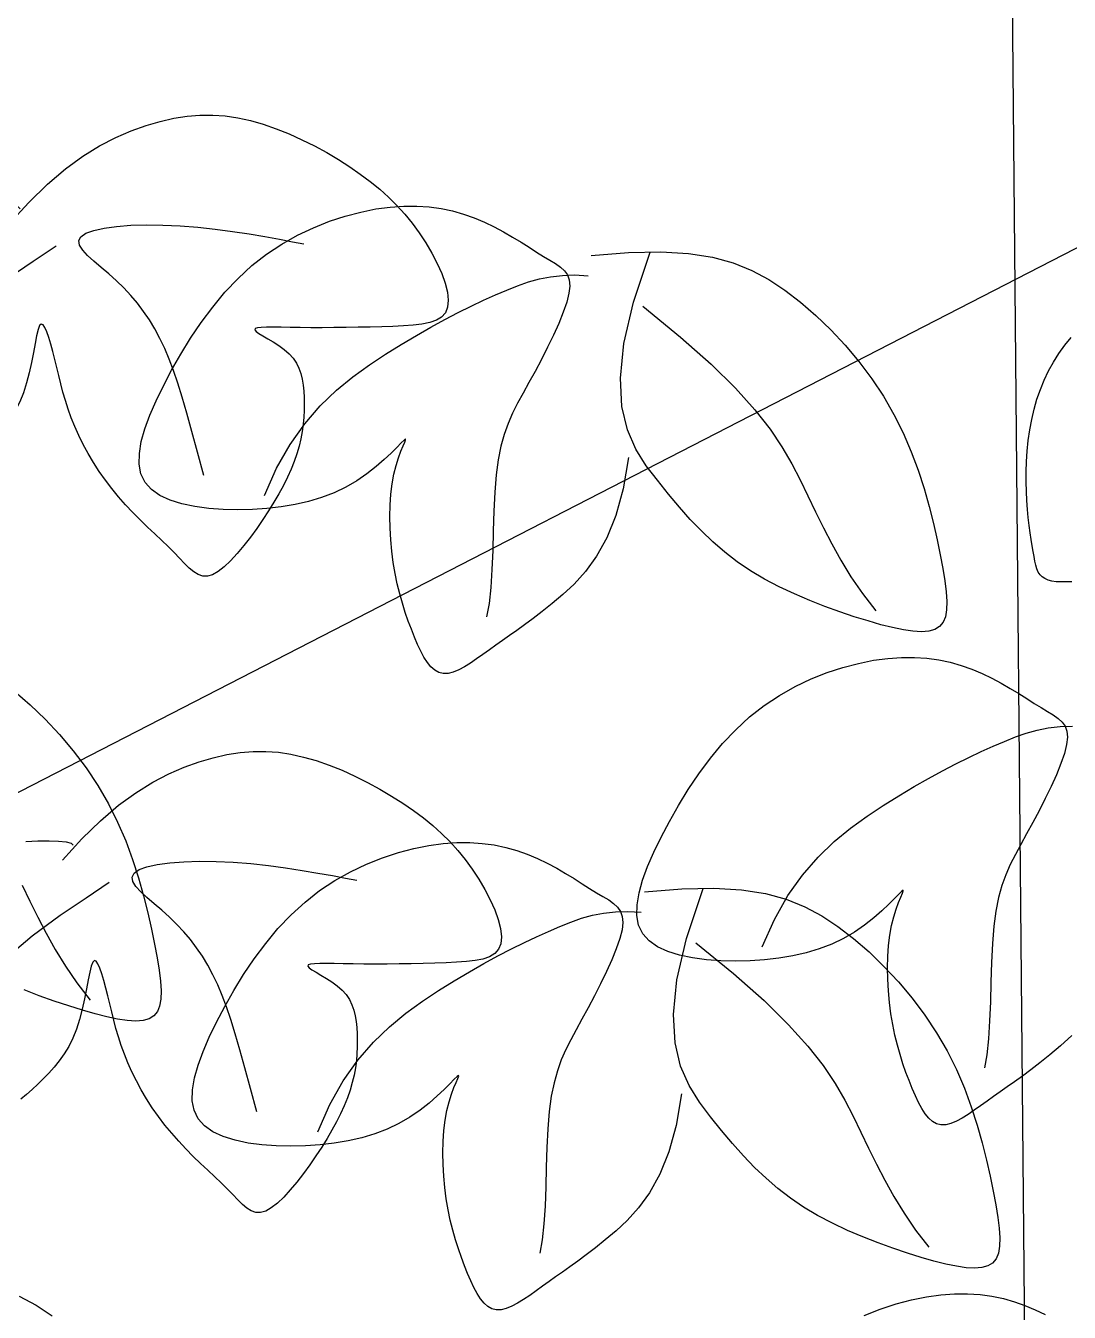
# Model space of a CAD drawing. Header units: millimetres. Extents: x 2 to 5882, y 1831 to 3462.
# Drawn here: x 1045.969 to 1047.625, y 2699.722 to 2701.763 of the extents above; entities that cross this region are included whole.
import ezdxf

# ---------------------------------------------------------------- set-up
doc = ezdxf.new("R2010")
doc.units = ezdxf.units.MM
for name, color, linetype in [('LH', 94, 'Continuous'), ('LV', 3, 'Continuous'), ('尺寸标注', 4, 'Continuous'), ('标注', 4, 'Continuous')]:
    doc.layers.add(name, color=color, linetype=linetype)

# ---------------------------------------------------------------- blocks, each defined once
blk = doc.blocks.new('茶')
at = {"layer": 'LH'}
for p, q in [((-0.5048, 0.4494), (-0.5178, 0.4463)), ((-0.4916, 0.4514), (-0.5048, 0.4494)), ((-0.4782, 0.4525), (-0.4916, 0.4514)), ((-0.4645, 0.4525), (-0.4782, 0.4525)), ((-0.4504, 0.4515), (-0.4645, 0.4525)), ((-0.4357, 0.4494), (-0.4504, 0.4515)), ((-0.4204, 0.4463), (-0.4357, 0.4494)), ((-0.5441, 0.4373), (-0.5574, 0.4314)), ((-0.5309, 0.4422), (-0.5441, 0.4373)), ((-0.5178, 0.4463), (-0.5309, 0.4422)), ((-0.4043, 0.442), (-0.4204, 0.4463)), ((-0.3874, 0.4363), (-0.4043, 0.442)), ((-0.3697, 0.4289), (-0.3874, 0.4363)), ((-0.5705, 0.4248), (-0.5835, 0.4176)), ((-0.5574, 0.4314), (-0.5705, 0.4248)), ((-0.3511, 0.4194), (-0.3697, 0.4289)), ((-0.5962, 0.4099), (-0.6085, 0.4018)), ((-0.5835, 0.4176), (-0.5962, 0.4099)), ((-0.3316, 0.4076), (-0.3511, 0.4194)), ((-0.6085, 0.4018), (-0.6203, 0.3934)), ((-0.3113, 0.393), (-0.3316, 0.4076)), ((-0.6315, 0.3849), (-0.642, 0.3762)), ((-0.6203, 0.3934), (-0.6315, 0.3849)), ((-0.2899, 0.3755), (-0.3113, 0.393)), ((-0.6519, 0.3675), (-0.6612, 0.3585)), ((-0.642, 0.3762), (-0.6519, 0.3675)), ((-0.2676, 0.3546), (-0.2899, 0.3755)), ((-0.2783, 0.3718), (-0.2803, 0.3695)), ((-0.2731, 0.3737), (-0.2783, 0.3718)), ((-0.2652, 0.3752), (-0.2731, 0.3737)), ((-0.2552, 0.3764), (-0.2652, 0.3752)), ((-0.2435, 0.3772), (-0.2552, 0.3764)), ((-0.2305, 0.3776), (-0.2435, 0.3772)), ((-0.6612, 0.3585), (-0.6698, 0.3494)), ((-0.6698, 0.3494), (-0.6779, 0.3399)), ((-0.4121, 0.3415), (-0.4295, 0.3399)), ((-0.3956, 0.3424), (-0.4121, 0.3415)), ((-0.3805, 0.3425), (-0.3956, 0.3424)), ((-0.3673, 0.3418), (-0.3805, 0.3425)), ((-0.3562, 0.3403), (-0.3673, 0.3418)), ((-0.3476, 0.338), (-0.3562, 0.3403)), ((-0.6854, 0.3301), (-0.6924, 0.3199)), ((-0.6779, 0.3399), (-0.6854, 0.3301)), ((-0.5023, 0.3271), (-0.5196, 0.3229)), ((-0.4843, 0.331), (-0.5023, 0.3271)), ((-0.466, 0.3346), (-0.4843, 0.331)), ((-0.4476, 0.3376), (-0.466, 0.3346)), ((-0.4295, 0.3399), (-0.4476, 0.3376)), ((-0.342, 0.3348), (-0.3476, 0.338)), ((-0.3395, 0.3308), (-0.342, 0.3348)), ((-0.3399, 0.3261), (-0.3395, 0.3308)), ((-0.2893, 0.3131), (-0.3149, 0.3274)), ((-0.6924, 0.3199), (-0.699, 0.3092)), ((-0.551, 0.3147), (-0.5645, 0.3109)), ((-0.5359, 0.3187), (-0.551, 0.3147)), ((-0.5196, 0.3229), (-0.5359, 0.3187)), ((-0.3535, 0.3078), (-0.3474, 0.3145)), ((-0.3474, 0.3145), (-0.3427, 0.3206)), ((-0.3427, 0.3206), (-0.3399, 0.3261)), ((-0.2604, 0.2968), (-0.2893, 0.3131)), ((-0.699, 0.3092), (-0.705, 0.2981)), ((-0.5645, 0.3109), (-0.5762, 0.3076)), ((-0.368, 0.2931), (-0.3605, 0.3006)), ((-0.3605, 0.3006), (-0.3535, 0.3078)), ((-0.7105, 0.2867), (-0.7152, 0.2753)), ((-0.705, 0.2981), (-0.7105, 0.2867)), ((-0.3755, 0.2852), (-0.368, 0.2931)), ((-0.2292, 0.2776), (-0.2604, 0.2968)), ((-0.7152, 0.2753), (-0.7191, 0.2642)), ((-0.3894, 0.2685), (-0.3827, 0.277)), ((-0.3827, 0.277), (-0.3755, 0.2852)), ((-0.1968, 0.2544), (-0.2292, 0.2776)), ((-0.7191, 0.2642), (-0.7219, 0.2537)), ((-0.4014, 0.2506), (-0.3956, 0.2598)), ((-0.3956, 0.2598), (-0.3894, 0.2685)), ((-0.7219, 0.2537), (-0.7235, 0.244)), ((-0.4068, 0.2411), (-0.4014, 0.2506)), ((-0.296, 0.2422), (-0.2943, 0.2452)), ((-0.2943, 0.2452), (-0.2925, 0.2461)), ((-0.2925, 0.2461), (-0.2906, 0.2447)), ((-0.7235, 0.244), (-0.7237, 0.2354)), ((-0.7237, 0.2354), (-0.7224, 0.2281)), ((-0.4118, 0.2311), (-0.4068, 0.2411)), ((-0.2992, 0.2313), (-0.2977, 0.2375)), ((-0.2977, 0.2375), (-0.296, 0.2422)), ((-0.2906, 0.2447), (-0.2887, 0.2406)), ((-0.2887, 0.2406), (-0.2865, 0.2343)), ((-0.2865, 0.2343), (-0.2842, 0.2263)), ((-0.7224, 0.2281), (-0.7196, 0.2225)), ((-0.7196, 0.2225), (-0.7152, 0.2183)), ((-0.7152, 0.2183), (-0.7094, 0.2154)), ((-0.5883, 0.2176), (-0.5764, 0.2186)), ((-0.5764, 0.2186), (-0.5651, 0.2197)), ((-0.5651, 0.2197), (-0.5546, 0.2207)), ((-0.5546, 0.2207), (-0.5452, 0.2217)), ((-0.5452, 0.2217), (-0.5368, 0.2225)), ((-0.5368, 0.2225), (-0.5298, 0.2231)), ((-0.5298, 0.2231), (-0.5242, 0.2233)), ((-0.5242, 0.2233), (-0.5201, 0.2232)), ((-0.5183, 0.2196), (-0.5211, 0.2172)), ((-0.5201, 0.2232), (-0.5176, 0.2226)), ((-0.517, 0.2214), (-0.5183, 0.2196)), ((-0.5176, 0.2226), (-0.517, 0.2214)), ((-0.4205, 0.2096), (-0.4163, 0.2206)), ((-0.4163, 0.2206), (-0.4118, 0.2311)), ((-0.3022, 0.2161), (-0.3007, 0.2241)), ((-0.3007, 0.2241), (-0.2992, 0.2313)), ((-0.2842, 0.2263), (-0.2816, 0.2169)), ((-0.7094, 0.2154), (-0.7022, 0.2135)), ((-0.7022, 0.2135), (-0.6939, 0.2125)), ((-0.6939, 0.2125), (-0.6846, 0.2122)), ((-0.6846, 0.2122), (-0.6743, 0.2124)), ((-0.6743, 0.2124), (-0.6631, 0.2128)), ((-0.6631, 0.2128), (-0.6513, 0.2134)), ((-0.6513, 0.2134), (-0.6389, 0.2141)), ((-0.6389, 0.2141), (-0.6263, 0.2149)), ((-0.6263, 0.2149), (-0.6135, 0.2158)), ((-0.6135, 0.2158), (-0.6008, 0.2167)), ((-0.6008, 0.2167), (-0.5883, 0.2176)), ((-0.5355, 0.2069), (-0.5411, 0.2027)), ((-0.5301, 0.2108), (-0.5355, 0.2069)), ((-0.5252, 0.2143), (-0.5301, 0.2108)), ((-0.5211, 0.2172), (-0.5252, 0.2143)), ((-0.4243, 0.1981), (-0.4205, 0.2096)), ((-0.3049, 0.1991), (-0.3035, 0.2077)), ((-0.3035, 0.2077), (-0.3022, 0.2161)), ((-0.2816, 0.2169), (-0.2787, 0.2066)), ((-0.2787, 0.2066), (-0.2754, 0.196)), ((-0.5511, 0.1931), (-0.555, 0.188)), ((-0.5464, 0.198), (-0.5511, 0.1931)), ((-0.5411, 0.2027), (-0.5464, 0.198)), ((-0.4278, 0.1856), (-0.4243, 0.1981)), ((-0.3063, 0.1904), (-0.3049, 0.1991)), ((-0.2754, 0.196), (-0.2717, 0.1854)), ((-0.5602, 0.1769), (-0.5617, 0.1711)), ((-0.558, 0.1826), (-0.5602, 0.1769)), ((-0.555, 0.188), (-0.558, 0.1826)), ((-0.4312, 0.1719), (-0.4278, 0.1856)), ((-0.3093, 0.1726), (-0.3077, 0.1815)), ((-0.3077, 0.1815), (-0.3063, 0.1904)), ((-0.2717, 0.1854), (-0.2676, 0.1753)), ((-0.5627, 0.165), (-0.5632, 0.1588)), ((-0.5617, 0.1711), (-0.5627, 0.165)), ((-0.4346, 0.1566), (-0.4312, 0.1719)), ((-0.3133, 0.1542), (-0.3112, 0.1634)), ((-0.3112, 0.1634), (-0.3093, 0.1726)), ((-0.2676, 0.1753), (-0.2629, 0.1661)), ((-0.2629, 0.1661), (-0.2579, 0.1578)), ((-0.5632, 0.1588), (-0.5633, 0.1523)), ((-0.5633, 0.1523), (-0.5631, 0.1457)), ((-0.4381, 0.1393), (-0.4346, 0.1566)), ((-0.3159, 0.1448), (-0.3133, 0.1542)), ((-0.2579, 0.1578), (-0.2524, 0.1503)), ((-0.2524, 0.1503), (-0.2466, 0.1434)), ((-0.5631, 0.1457), (-0.5627, 0.1389)), ((-0.5627, 0.1389), (-0.5621, 0.1319)), ((-0.4418, 0.1198), (-0.4381, 0.1393)), ((-0.3188, 0.1352), (-0.3159, 0.1448)), ((-0.2466, 0.1434), (-0.2406, 0.1371)), ((-0.2406, 0.1371), (-0.2345, 0.1313)), ((-0.5621, 0.1319), (-0.5611, 0.1248)), ((-0.5611, 0.1248), (-0.5599, 0.1175)), ((-0.3262, 0.1155), (-0.3222, 0.1254)), ((-0.3222, 0.1254), (-0.3188, 0.1352)), ((-0.2345, 0.1313), (-0.2282, 0.1259)), ((-0.2282, 0.1259), (-0.2219, 0.1207)), ((-0.5599, 0.1175), (-0.5582, 0.11)), ((-0.5582, 0.11), (-0.5562, 0.1025)), ((-0.4458, 0.0975), (-0.4418, 0.1198)), ((-0.3305, 0.1056), (-0.3262, 0.1155)), ((-0.2219, 0.1207), (-0.2156, 0.1158)), ((-0.2156, 0.1158), (-0.2093, 0.111)), ((-0.2093, 0.111), (-0.2029, 0.1064)), ((-0.5562, 0.1025), (-0.5537, 0.0948)), ((-0.4504, 0.0723), (-0.4458, 0.0975)), ((-0.3406, 0.0858), (-0.3354, 0.0957)), ((-0.3354, 0.0957), (-0.3305, 0.1056)), ((-0.5537, 0.0948), (-0.5507, 0.087)), ((-0.5507, 0.087), (-0.5472, 0.0791)), ((-0.3463, 0.0761), (-0.3406, 0.0858)), ((-0.5472, 0.0791), (-0.5432, 0.0711)), ((-0.5432, 0.0711), (-0.5387, 0.063)), ((-0.3523, 0.0665), (-0.3463, 0.0761)), ((-0.5387, 0.063), (-0.5336, 0.0548)), ((-0.5336, 0.0548), (-0.5281, 0.0465)), ((-0.3655, 0.0482), (-0.3588, 0.0572)), ((-0.3588, 0.0572), (-0.3523, 0.0665)), ((-0.5281, 0.0465), (-0.5222, 0.038)), ((-0.3725, 0.0394), (-0.3655, 0.0482)), ((-0.5222, 0.038), (-0.5158, 0.0294)), ((-0.5158, 0.0294), (-0.5089, 0.0207)), ((-0.3867, 0.0229), (-0.3796, 0.031)), ((-0.3796, 0.031), (-0.3725, 0.0394)), ((-0.5089, 0.0207), (-0.5017, 0.0119)), ((-0.4004, 0.0076), (-0.3937, 0.0151)), ((-0.3937, 0.0151), (-0.3867, 0.0229)), ((-0.5017, 0.0119), (-0.4942, 0.0031)), ((-0.4942, 0.0031), (-0.4865, -0.0052)), ((-0.4125, -0.0064), (-0.4067, 0.0005)), ((-0.4067, 0.0005), (-0.4004, 0.0076)), ((-0.4865, -0.0052), (-0.4788, -0.013)), ((-0.4788, -0.013), (-0.4713, -0.0199)), ((-0.4226, -0.0188), (-0.4178, -0.0128)), ((-0.4178, -0.0128), (-0.4125, -0.0064)), ((-0.4713, -0.0199), (-0.4641, -0.0258)), ((-0.4641, -0.0258), (-0.4573, -0.0302)), ((-0.4314, -0.0284), (-0.4271, -0.0241)), ((-0.4271, -0.0241), (-0.4226, -0.0188)), ((-0.4573, -0.0302), (-0.4511, -0.0331)), ((-0.4511, -0.0331), (-0.4455, -0.0342)), ((-0.4455, -0.0342), (-0.4405, -0.0337)), ((-0.4405, -0.0337), (-0.4359, -0.0317)), ((-0.4359, -0.0317), (-0.4314, -0.0284)), ((-0.1836, -0.1009), (-0.2007, -0.1121)), ((-0.2007, -0.1121), (-0.2167, -0.1247)), ((-0.2322, -0.1388), (-0.2474, -0.1542)), ((-0.2474, -0.1542), (-0.2619, -0.1707)), ((-0.2619, -0.1707), (-0.2757, -0.1882)), ((-0.2757, -0.1882), (-0.2887, -0.2066)), ((-0.2887, -0.2066), (-0.3007, -0.2256)), ((-0.3007, -0.2256), (-0.3115, -0.2453)), ((-0.3115, -0.2453), (-0.321, -0.2654)), ((-0.321, -0.2654), (-0.3291, -0.2857)), ((-0.3291, -0.2857), (-0.336, -0.3061)), ((-0.336, -0.3061), (-0.3416, -0.3263)), ((-0.3416, -0.3263), (-0.3463, -0.3462)), ((-0.3463, -0.3462), (-0.35, -0.3655)), ((-0.223, -0.3435), (-0.2297, -0.361)), ((-0.35, -0.3655), (-0.353, -0.3839)), ((-0.2297, -0.361), (-0.2366, -0.3786)), ((-0.2366, -0.3786), (-0.244, -0.3963)), ((-0.353, -0.3839), (-0.3554, -0.4013)), ((-0.3554, -0.4013), (-0.3573, -0.4174)), ((-0.244, -0.3963), (-0.2521, -0.4143)), ((-0.3573, -0.4174), (-0.3588, -0.4321)), ((-0.2521, -0.4143), (-0.2614, -0.4326)), ((-0.3588, -0.4321), (-0.3599, -0.4453)), ((-0.2614, -0.4326), (-0.2721, -0.4514)), ((-0.3599, -0.4453), (-0.3604, -0.457)), ((-0.3604, -0.457), (-0.3602, -0.4672)), ((-0.2721, -0.4514), (-0.2844, -0.4708)), ((-0.2466, -0.4687), (-0.2312, -0.4617)), ((-0.2312, -0.4617), (-0.2157, -0.4541)), ((-0.3602, -0.4672), (-0.3593, -0.4759)), ((-0.3593, -0.4759), (-0.3573, -0.4831)), ((-0.2755, -0.4807), (-0.2614, -0.475)), ((-0.2614, -0.475), (-0.2466, -0.4687)), ((-0.3573, -0.4831), (-0.3544, -0.4888)), ((-0.3544, -0.4888), (-0.3503, -0.493)), ((-0.3008, -0.4899), (-0.2886, -0.4857)), ((-0.2886, -0.4857), (-0.2755, -0.4807)), ((-0.3503, -0.493), (-0.345, -0.4956)), ((-0.345, -0.4956), (-0.3385, -0.4969)), ((-0.3385, -0.4969), (-0.3307, -0.4969)), ((-0.3307, -0.4969), (-0.3219, -0.4956)), ((-0.3219, -0.4956), (-0.3118, -0.4933)), ((-0.3118, -0.4933), (-0.3008, -0.4899))]:
    blk.add_line(p, q, dxfattribs=at)
blk = doc.blocks.new('茶1')
at = {"layer": '尺寸标注'}
for p in [(-0.0841, 0.7079), (-0.0841, 0.0324)]:
    blk.add_blockref('茶', p, dxfattribs=at)
blk = doc.blocks.new('15')
at = {"layer": 'LH', "color": 38}
for p, q in [((-0.8594, 2.2299), (-0.8435, 2.2331)), ((-0.8435, 2.2331), (-0.8284, 2.2351)), ((-0.8284, 2.2351), (-0.8139, 2.2361)), ((-0.8139, 2.2361), (-0.8001, 2.2362)), ((-0.8001, 2.2362), (-0.7869, 2.2353)), ((-0.7869, 2.2353), (-0.7743, 2.2335)), ((-0.7743, 2.2335), (-0.7622, 2.231)), ((-0.9095, 2.2133), (-0.8926, 2.2201)), ((-0.8926, 2.2201), (-0.8758, 2.2256)), ((-0.8758, 2.2256), (-0.8594, 2.2299)), ((-0.7622, 2.231), (-0.7506, 2.2277)), ((-0.7506, 2.2277), (-0.7394, 2.2237)), ((-0.7394, 2.2237), (-0.7286, 2.2192)), ((-0.7286, 2.2192), (-0.7182, 2.2142)), ((-0.9429, 2.196), (-0.9263, 2.2053)), ((-0.9263, 2.2053), (-0.9095, 2.2133)), ((-0.7182, 2.2142), (-0.7083, 2.2089)), ((-0.7083, 2.2089), (-0.6988, 2.2034)), ((-0.9591, 2.1853), (-0.9429, 2.196)), ((-0.6988, 2.2034), (-0.6898, 2.1979)), ((-0.6898, 2.1979), (-0.6813, 2.1926)), ((-0.6813, 2.1926), (-0.6734, 2.1876)), ((-0.9746, 2.1732), (-0.9591, 2.1853)), ((-0.6734, 2.1876), (-0.6661, 2.183)), ((-0.6661, 2.183), (-0.6593, 2.179)), ((-0.6593, 2.179), (-0.6533, 2.1753)), ((-0.6155, 2.1839), (-0.576, 2.1871)), ((-0.576, 2.1871), (-0.542, 2.1878)), ((-0.5708, 2.1347), (-0.5531, 2.1874)), ((-0.542, 2.1878), (-0.5127, 2.1861)), ((-0.5127, 2.1861), (-0.4874, 2.1821)), ((-0.4874, 2.1821), (-0.4653, 2.1761)), ((-0.9893, 2.1597), (-0.9746, 2.1732)), ((-0.6533, 2.1753), (-0.6481, 2.1717)), ((-0.6481, 2.1717), (-0.6439, 2.1677)), ((-0.6439, 2.1677), (-0.6408, 2.1633)), ((-0.4653, 2.1761), (-0.4457, 2.1682)), ((-0.4457, 2.1682), (-0.4278, 2.1585)), ((-1.0031, 2.145), (-0.9893, 2.1597)), ((-0.705, 2.1474), (-0.6934, 2.152)), ((-0.6934, 2.152), (-0.6819, 2.156)), ((-0.6819, 2.156), (-0.6704, 2.1592)), ((-0.6704, 2.1592), (-0.6585, 2.1615)), ((-0.6585, 2.1615), (-0.6461, 2.1629)), ((-0.6461, 2.1629), (-0.633, 2.1633)), ((-0.6408, 2.1633), (-0.6388, 2.158)), ((-0.6382, 2.1516), (-0.6391, 2.1439)), ((-0.6388, 2.158), (-0.6382, 2.1516)), ((-0.633, 2.1633), (-0.6189, 2.1624)), ((-0.4278, 2.1585), (-0.4108, 2.1472)), ((-1.0161, 2.1294), (-1.0031, 2.145)), ((-0.7294, 2.1365), (-0.7169, 2.1422)), ((-0.7169, 2.1422), (-0.705, 2.1474)), ((-0.6391, 2.1439), (-0.6415, 2.1345)), ((-0.4108, 2.1472), (-0.3942, 2.1345)), ((-1.0283, 2.1131), (-1.0161, 2.1294)), ((-0.7704, 2.1162), (-0.7562, 2.1236)), ((-0.7562, 2.1236), (-0.7425, 2.1303)), ((-0.7425, 2.1303), (-0.7294, 2.1365)), ((-0.6452, 2.1238), (-0.6499, 2.112)), ((-0.6415, 2.1345), (-0.6452, 2.1238)), ((-0.5809, 2.0907), (-0.5708, 2.1347)), ((-0.561, 2.1302), (-0.5212, 2.0977)), ((-0.3942, 2.1345), (-0.3778, 2.1204)), ((-1.0395, 2.0964), (-1.0283, 2.1131)), ((-0.7852, 2.1082), (-0.7704, 2.1162)), ((-0.6499, 2.112), (-0.6556, 2.0996)), ((-0.3778, 2.1204), (-0.3619, 2.1052)), ((-1.0499, 2.0795), (-1.0395, 2.0964)), ((-0.8166, 2.0899), (-0.8006, 2.0994)), ((-0.8006, 2.0994), (-0.7852, 2.1082)), ((-0.6556, 2.0996), (-0.6618, 2.0868)), ((-0.5212, 2.0977), (-0.4888, 2.0689)), ((-0.3619, 2.1052), (-0.3467, 2.0889)), ((-0.1145, 2.0889), (-0.1078, 2.0972)), ((-0.8332, 2.0795), (-0.8166, 2.0899)), ((-0.6618, 2.0868), (-0.6683, 2.0739)), ((-0.5846, 2.0543), (-0.5809, 2.0907)), ((-0.3467, 2.0889), (-0.3323, 2.0717)), ((-0.1207, 2.0802), (-0.1145, 2.0889)), ((-1.0595, 2.0627), (-1.0499, 2.0795)), ((-0.8503, 2.0682), (-0.8332, 2.0795)), ((-0.6683, 2.0739), (-0.675, 2.0613)), ((-0.4888, 2.0689), (-0.4629, 2.0435)), ((-0.3323, 2.0717), (-0.3187, 2.0536)), ((-0.1316, 2.0619), (-0.1264, 2.0712)), ((-0.1264, 2.0712), (-0.1207, 2.0802)), ((-1.0681, 2.0462), (-1.0595, 2.0627)), ((-0.8851, 2.0413), (-0.8678, 2.0556)), ((-0.8678, 2.0556), (-0.8503, 2.0682)), ((-0.675, 2.0613), (-0.6815, 2.0494)), ((-0.1362, 2.0522), (-0.1316, 2.0619)), ((-1.0759, 2.0303), (-1.0681, 2.0462)), ((-0.6815, 2.0494), (-0.6877, 2.0382)), ((-0.583, 2.0243), (-0.5846, 2.0543)), ((-0.4629, 2.0435), (-0.4424, 2.0208)), ((-0.3187, 2.0536), (-0.3063, 2.035)), ((-0.1439, 2.0319), (-0.1403, 2.0422)), ((-0.1403, 2.0422), (-0.1362, 2.0522)), ((-1.0825, 2.015), (-1.0759, 2.0303)), ((-0.9022, 2.0249), (-0.8851, 2.0413)), ((-0.6877, 2.0382), (-0.6934, 2.0276)), ((-0.3063, 2.035), (-0.2952, 2.0158)), ((-0.147, 2.0213), (-0.1439, 2.0319)), ((-1.0878, 2.0006), (-1.0825, 2.015)), ((-0.9186, 2.006), (-0.9022, 2.0249)), ((-0.6987, 2.0171), (-0.7034, 2.0062)), ((-0.6934, 2.0276), (-0.6987, 2.0171)), ((-0.5771, 1.9996), (-0.583, 2.0243)), ((-0.4424, 2.0208), (-0.4263, 2.0002)), ((-0.2952, 2.0158), (-0.2854, 1.9962)), ((-0.1495, 2.0105), (-0.147, 2.0213)), ((-1.0916, 1.9871), (-1.0878, 2.0006)), ((-0.9342, 1.9841), (-0.9186, 2.006)), ((-0.7034, 2.0062), (-0.7076, 1.9947)), ((-0.1515, 1.9994), (-0.1495, 2.0105)), ((-1.0937, 1.9745), (-1.0916, 1.9871)), ((-0.8136, 1.9887), (-0.8167, 1.9857)), ((-0.8121, 1.9899), (-0.8136, 1.9887)), ((-0.8129, 1.9866), (-0.812, 1.9891)), ((-0.812, 1.9891), (-0.8121, 1.9899)), ((-0.7076, 1.9947), (-0.7111, 1.9821)), ((-0.5682, 1.9791), (-0.5771, 1.9996)), ((-0.4263, 2.0002), (-0.4137, 1.9814)), ((-0.2854, 1.9962), (-0.2769, 1.9764)), ((-0.1542, 1.9771), (-0.1531, 1.9882)), ((-0.1531, 1.9882), (-0.1515, 1.9994)), ((-1.0939, 1.9631), (-1.0937, 1.9745)), ((-0.9484, 1.959), (-0.9342, 1.9841)), ((-0.8273, 1.9749), (-0.8346, 1.968)), ((-0.8213, 1.9809), (-0.8273, 1.9749)), ((-0.8167, 1.9857), (-0.8213, 1.9809)), ((-0.8196, 1.97), (-0.817, 1.9769)), ((-0.817, 1.9769), (-0.8147, 1.9825)), ((-0.8147, 1.9825), (-0.8129, 1.9866)), ((-0.7111, 1.9821), (-0.714, 1.9679)), ((-0.5573, 1.9616), (-0.5682, 1.9791)), ((-0.4137, 1.9814), (-0.4034, 1.9637)), ((-0.2769, 1.9764), (-0.2696, 1.9567)), ((-0.1549, 1.966), (-0.1542, 1.9771)), ((-1.092, 1.9528), (-1.0939, 1.9631)), ((-0.8432, 1.9606), (-0.8529, 1.953)), ((-0.8346, 1.968), (-0.8432, 1.9606)), ((-0.8244, 1.9525), (-0.8221, 1.9618)), ((-0.8221, 1.9618), (-0.8196, 1.97)), ((-0.714, 1.9679), (-0.7162, 1.9518)), ((-0.5761, 1.9703), (-0.5818, 1.937)), ((-0.5455, 1.9461), (-0.5573, 1.9616)), ((-0.4034, 1.9637), (-0.3946, 1.9466)), ((-0.1553, 1.9551), (-0.1549, 1.966)), ((-1.0877, 1.9439), (-1.092, 1.9528)), ((-0.9612, 1.9302), (-0.9484, 1.959)), ((-0.8529, 1.953), (-0.8636, 1.9456)), ((-0.8263, 1.9423), (-0.8244, 1.9525)), ((-0.7162, 1.9518), (-0.7176, 1.9335)), ((-0.5339, 1.9315), (-0.5455, 1.9461)), ((-0.3946, 1.9466), (-0.3864, 1.9297)), ((-0.2696, 1.9567), (-0.2633, 1.9373)), ((-0.1553, 1.9445), (-0.1553, 1.9551)), ((-1.0809, 1.9363), (-1.0877, 1.9439)), ((-1.0719, 1.9301), (-1.0809, 1.9363)), ((-0.8876, 1.9329), (-0.9008, 1.9279)), ((-0.8752, 1.9388), (-0.8876, 1.9329)), ((-0.8636, 1.9456), (-0.8752, 1.9388)), ((-0.8275, 1.9314), (-0.8263, 1.9423)), ((-0.7176, 1.9335), (-0.7186, 1.9136)), ((-0.5818, 1.937), (-0.5896, 1.9088)), ((-0.2633, 1.9373), (-0.2579, 1.9184)), ((-0.1551, 1.9343), (-0.1553, 1.9445)), ((-0.1546, 1.9246), (-0.1551, 1.9343)), ((-1.061, 1.9251), (-1.0719, 1.9301)), ((-1.0486, 1.9212), (-1.061, 1.9251)), ((-1.0349, 1.9183), (-1.0486, 1.9212)), ((-0.9289, 1.9204), (-0.9436, 1.918)), ((-0.9146, 1.9237), (-0.9289, 1.9204)), ((-0.9008, 1.9279), (-0.9146, 1.9237)), ((-0.8286, 1.9079), (-0.8283, 1.9198)), ((-0.8283, 1.9198), (-0.8275, 1.9314)), ((-0.5223, 1.9177), (-0.5339, 1.9315)), ((-0.3864, 1.9297), (-0.3782, 1.9128)), ((-0.1539, 1.9153), (-0.1546, 1.9246)), ((-1.0203, 1.9164), (-1.0349, 1.9183)), ((-1.005, 1.9153), (-1.0203, 1.9164)), ((-0.9895, 1.9149), (-1.005, 1.9153)), ((-0.974, 1.9152), (-0.9895, 1.9149)), ((-0.9587, 1.9162), (-0.974, 1.9152)), ((-0.9436, 1.918), (-0.9587, 1.9162)), ((-0.8284, 1.8956), (-0.8286, 1.9079)), ((-0.7186, 1.9136), (-0.7192, 1.8928)), ((-0.5896, 1.9088), (-0.5992, 1.8853)), ((-0.5107, 1.9047), (-0.5223, 1.9177)), ((-0.3782, 1.9128), (-0.3699, 1.8959)), ((-0.2579, 1.9184), (-0.2534, 1.9003)), ((-0.1531, 1.9066), (-0.1539, 1.9153)), ((-0.1521, 1.8983), (-0.1531, 1.9066)), ((-0.8277, 1.8833), (-0.8284, 1.8956)), ((-0.7192, 1.8928), (-0.7198, 1.8719)), ((-0.4989, 1.8925), (-0.5107, 1.9047)), ((-0.4868, 1.8809), (-0.4989, 1.8925)), ((-0.3699, 1.8959), (-0.3611, 1.8789)), ((-0.2534, 1.9003), (-0.2496, 1.8832)), ((-0.1511, 1.8906), (-0.1521, 1.8983)), ((-0.8266, 1.8711), (-0.8277, 1.8833)), ((-0.5992, 1.8853), (-0.61, 1.8658)), ((-0.4742, 1.8701), (-0.4868, 1.8809)), ((-0.3611, 1.8789), (-0.3514, 1.8616)), ((-0.2496, 1.8832), (-0.2463, 1.8672)), ((-0.15, 1.8835), (-0.1511, 1.8906)), ((-0.149, 1.8769), (-0.15, 1.8835)), ((-0.8251, 1.8592), (-0.8266, 1.8711)), ((-0.7198, 1.8719), (-0.7206, 1.8516)), ((-0.61, 1.8658), (-0.6216, 1.8496)), ((-0.461, 1.8599), (-0.4742, 1.8701)), ((-0.2463, 1.8672), (-0.2436, 1.8527)), ((-0.148, 1.8709), (-0.149, 1.8769)), ((-0.147, 1.8654), (-0.148, 1.8709)), ((-0.1461, 1.8605), (-0.147, 1.8654)), ((-0.8231, 1.8477), (-0.8251, 1.8592)), ((-0.7206, 1.8516), (-0.7218, 1.8327)), ((-0.447, 1.8504), (-0.461, 1.8599)), ((-0.3514, 1.8616), (-0.3407, 1.8441)), ((-0.2436, 1.8527), (-0.2414, 1.8397)), ((-0.1451, 1.8562), (-0.1461, 1.8605)), ((-0.1439, 1.8524), (-0.1451, 1.8562)), ((-0.1425, 1.8491), (-0.1439, 1.8524)), ((-0.8208, 1.8367), (-0.8231, 1.8477)), ((-0.6216, 1.8496), (-0.6336, 1.8363)), ((-0.4321, 1.8416), (-0.447, 1.8504)), ((-0.4166, 1.8334), (-0.4321, 1.8416)), ((-0.3407, 1.8441), (-0.3285, 1.8263)), ((-0.2414, 1.8397), (-0.24, 1.8281)), ((-0.1406, 1.8463), (-0.1425, 1.8491)), ((-0.1384, 1.844), (-0.1406, 1.8463)), ((-0.1355, 1.8421), (-0.1384, 1.844)), ((-0.1321, 1.8406), (-0.1355, 1.8421)), ((-0.1281, 1.8396), (-0.1321, 1.8406)), ((-0.1235, 1.8389), (-0.1281, 1.8396)), ((-0.1184, 1.8386), (-0.1235, 1.8389)), ((-0.1129, 1.8386), (-0.1184, 1.8386)), ((-0.1069, 1.8389), (-0.1129, 1.8386)), ((-0.8182, 1.8261), (-0.8208, 1.8367)), ((-0.8154, 1.816), (-0.8182, 1.8261)), ((-0.7218, 1.8327), (-0.7236, 1.8158)), ((-0.6455, 1.8252), (-0.6569, 1.8158)), ((-0.6336, 1.8363), (-0.6455, 1.8252)), ((-0.4006, 1.8259), (-0.4166, 1.8334)), ((-0.3844, 1.8189), (-0.4006, 1.8259)), ((-0.3285, 1.8263), (-0.3145, 1.808)), ((-0.24, 1.8281), (-0.2393, 1.8179)), ((-0.8123, 1.8063), (-0.8154, 1.816)), ((-0.7236, 1.8158), (-0.7263, 1.8018)), ((-0.6569, 1.8158), (-0.6674, 1.8075)), ((-0.3683, 1.8126), (-0.3844, 1.8189)), ((-0.3525, 1.8069), (-0.3683, 1.8126)), ((-0.2393, 1.8179), (-0.2396, 1.8091)), ((-0.8091, 1.7972), (-0.8123, 1.8063)), ((-0.8058, 1.7885), (-0.8091, 1.7972)), ((-0.6771, 1.8), (-0.686, 1.7933)), ((-0.6674, 1.8075), (-0.6771, 1.8)), ((-0.3372, 1.8018), (-0.3525, 1.8069)), ((-0.3226, 1.7973), (-0.3372, 1.8018)), ((-0.3091, 1.7934), (-0.3226, 1.7973)), ((-0.2408, 1.8018), (-0.2433, 1.7959)), ((-0.2396, 1.8091), (-0.2408, 1.8018)), ((-0.8025, 1.7803), (-0.8058, 1.7885)), ((-0.6942, 1.7873), (-0.702, 1.7818)), ((-0.686, 1.7933), (-0.6942, 1.7873)), ((-0.2967, 1.7903), (-0.3091, 1.7934)), ((-0.2853, 1.7879), (-0.2967, 1.7903)), ((-0.2752, 1.7864), (-0.2853, 1.7879)), ((-0.2662, 1.7859), (-0.2752, 1.7864)), ((-0.2585, 1.7865), (-0.2662, 1.7859)), ((-0.2521, 1.7883), (-0.2585, 1.7865)), ((-0.247, 1.7914), (-0.2521, 1.7883)), ((-0.2433, 1.7959), (-0.247, 1.7914)), ((-0.7992, 1.7726), (-0.8025, 1.7803)), ((-0.7959, 1.7655), (-0.7992, 1.7726)), ((-0.7164, 1.7716), (-0.7233, 1.7668)), ((-0.7093, 1.7766), (-0.7164, 1.7716)), ((-0.702, 1.7818), (-0.7093, 1.7766)), ((-0.7925, 1.7591), (-0.7959, 1.7655)), ((-0.7889, 1.7535), (-0.7925, 1.7591)), ((-0.7368, 1.7572), (-0.7433, 1.7528)), ((-0.7301, 1.7619), (-0.7368, 1.7572)), ((-0.7233, 1.7668), (-0.7301, 1.7619)), ((-0.3328, 1.7525), (-0.3169, 1.7557)), ((-0.3169, 1.7557), (-0.3018, 1.7578)), ((-0.3018, 1.7578), (-0.2873, 1.7588)), ((-0.2873, 1.7588), (-0.2735, 1.7588)), ((-0.2735, 1.7588), (-0.2603, 1.7579)), ((-0.2603, 1.7579), (-0.2477, 1.7562)), ((-0.2477, 1.7562), (-0.2356, 1.7536)), ((-0.7852, 1.7489), (-0.7889, 1.7535)), ((-0.7811, 1.7453), (-0.7852, 1.7489)), ((-0.7768, 1.7428), (-0.7811, 1.7453)), ((-0.7721, 1.7417), (-0.7768, 1.7428)), ((-0.7616, 1.7432), (-0.767, 1.7419)), ((-0.7558, 1.7456), (-0.7616, 1.7432)), ((-0.7497, 1.7489), (-0.7558, 1.7456)), ((-0.7433, 1.7528), (-0.7497, 1.7489)), ((-0.3829, 1.736), (-0.366, 1.7427)), ((-0.366, 1.7427), (-0.3492, 1.7482)), ((-0.3492, 1.7482), (-0.3328, 1.7525)), ((-0.2356, 1.7536), (-0.224, 1.7503)), ((-0.224, 1.7503), (-0.2128, 1.7464)), ((-0.2128, 1.7464), (-0.202, 1.7418)), ((-0.767, 1.7419), (-0.7721, 1.7417)), ((-0.3997, 1.7279), (-0.3829, 1.736)), ((-0.202, 1.7418), (-0.1916, 1.7368)), ((-0.1916, 1.7368), (-0.1817, 1.7315)), ((-0.1817, 1.7315), (-0.1722, 1.726)), ((-0.4325, 1.7079), (-0.4163, 1.7186)), ((-0.4163, 1.7186), (-0.3997, 1.7279)), ((-0.1722, 1.726), (-0.1632, 1.7206)), ((-0.1632, 1.7206), (-0.1547, 1.7152)), ((-0.1547, 1.7152), (-0.1468, 1.7102)), ((-0.448, 1.6958), (-0.4325, 1.7079)), ((-0.1468, 1.7102), (-0.1395, 1.7057)), ((-0.1395, 1.7057), (-0.1327, 1.7016)), ((-0.1327, 1.7016), (-0.1267, 1.698)), ((-0.4627, 1.6823), (-0.448, 1.6958)), ((-0.1267, 1.698), (-0.1215, 1.6943)), ((-0.1215, 1.6943), (-0.1173, 1.6904)), ((-0.1173, 1.6904), (-0.1142, 1.6859)), ((-0.4765, 1.6677), (-0.4627, 1.6823)), ((-0.1784, 1.67), (-0.1668, 1.6746)), ((-0.1668, 1.6746), (-0.1553, 1.6786)), ((-0.1553, 1.6786), (-0.1438, 1.6818)), ((-0.1438, 1.6818), (-0.1319, 1.6842)), ((-0.1319, 1.6842), (-0.1195, 1.6856)), ((-0.1195, 1.6856), (-0.1064, 1.6859)), ((-0.1142, 1.6859), (-0.1122, 1.6807)), ((-0.1116, 1.6743), (-0.1125, 1.6665)), ((-0.1122, 1.6807), (-0.1116, 1.6743)), ((-0.4895, 1.6521), (-0.4765, 1.6677)), ((-0.2028, 1.6591), (-0.1903, 1.6648)), ((-0.1903, 1.6648), (-0.1784, 1.67)), ((-0.1125, 1.6665), (-0.1149, 1.6571)), ((-0.5017, 1.6358), (-0.4895, 1.6521)), ((-0.2296, 1.6462), (-0.2159, 1.6529)), ((-0.2159, 1.6529), (-0.2028, 1.6591)), ((-0.1149, 1.6571), (-0.1186, 1.6464)), ((-0.5129, 1.619), (-0.5017, 1.6358)), ((-0.2586, 1.6308), (-0.2438, 1.6389)), ((-0.2438, 1.6389), (-0.2296, 1.6462)), ((-0.1233, 1.6347), (-0.129, 1.6222)), ((-0.1186, 1.6464), (-0.1233, 1.6347)), ((-0.29, 1.6125), (-0.274, 1.6221)), ((-0.274, 1.6221), (-0.2586, 1.6308)), ((-0.129, 1.6222), (-0.1352, 1.6094)), ((-0.5233, 1.6021), (-0.5129, 1.619)), ((-0.3066, 1.6022), (-0.29, 1.6125)), ((-0.1352, 1.6094), (-0.1417, 1.5965)), ((-0.5329, 1.5853), (-0.5233, 1.6021)), ((-0.3237, 1.5908), (-0.3066, 1.6022)), ((-0.1417, 1.5965), (-0.1484, 1.584)), ((-0.5415, 1.5688), (-0.5329, 1.5853)), ((-0.3411, 1.5782), (-0.3237, 1.5908)), ((-0.1484, 1.584), (-0.1549, 1.572)), ((-0.5492, 1.5529), (-0.5415, 1.5688)), ((-0.3585, 1.5639), (-0.3411, 1.5782)), ((-0.1549, 1.572), (-0.1611, 1.5608)), ((-0.8364, 1.5469), (-0.8196, 1.5524)), ((-0.8196, 1.5524), (-0.8032, 1.5567)), ((-0.8032, 1.5567), (-0.7874, 1.5599)), ((-0.7874, 1.5599), (-0.7722, 1.562)), ((-0.7722, 1.562), (-0.7578, 1.563)), ((-0.7578, 1.563), (-0.744, 1.563)), ((-0.744, 1.563), (-0.7308, 1.5621)), ((-0.7308, 1.5621), (-0.7181, 1.5604)), ((-0.7181, 1.5604), (-0.706, 1.5578)), ((-0.706, 1.5578), (-0.6944, 1.5545)), ((-0.6944, 1.5545), (-0.6832, 1.5506)), ((-0.5559, 1.5377), (-0.5492, 1.5529)), ((-0.3756, 1.5475), (-0.3585, 1.5639)), ((-0.1611, 1.5608), (-0.1668, 1.5502)), ((-0.8701, 1.5321), (-0.8533, 1.5402)), ((-0.8533, 1.5402), (-0.8364, 1.5469)), ((-0.6832, 1.5506), (-0.6724, 1.546)), ((-0.6724, 1.546), (-0.662, 1.541)), ((-0.662, 1.541), (-0.6521, 1.5357)), ((-0.392, 1.5286), (-0.3756, 1.5475)), ((-0.1721, 1.5397), (-0.1768, 1.5289)), ((-0.1668, 1.5502), (-0.1721, 1.5397)), ((-0.8867, 1.5228), (-0.8701, 1.5321)), ((-0.6521, 1.5357), (-0.6426, 1.5302)), ((-0.6426, 1.5302), (-0.6336, 1.5248)), ((-0.6336, 1.5248), (-0.6252, 1.5194)), ((-0.5612, 1.5232), (-0.5559, 1.5377)), ((-0.4076, 1.5068), (-0.392, 1.5286)), ((-0.1768, 1.5289), (-0.181, 1.5174)), ((-0.9184, 1.5), (-0.9029, 1.5121)), ((-0.9029, 1.5121), (-0.8867, 1.5228)), ((-0.6252, 1.5194), (-0.6173, 1.5144)), ((-0.6173, 1.5144), (-0.6099, 1.5099)), ((-0.565, 1.5097), (-0.5612, 1.5232)), ((-0.5593, 1.5108), (-0.5198, 1.514)), ((-0.5198, 1.514), (-0.4858, 1.5146)), ((-0.5146, 1.4616), (-0.497, 1.5143)), ((-0.4858, 1.5146), (-0.4565, 1.5129)), ((-0.4565, 1.5129), (-0.4312, 1.509)), ((-0.287, 1.5114), (-0.2901, 1.5083)), ((-0.2855, 1.5125), (-0.287, 1.5114)), ((-0.2863, 1.5093), (-0.2854, 1.5118)), ((-0.2854, 1.5118), (-0.2855, 1.5125)), ((-0.181, 1.5174), (-0.1845, 1.5047)), ((-0.9331, 1.4865), (-0.9184, 1.5)), ((-0.6099, 1.5099), (-0.6032, 1.5059)), ((-0.6032, 1.5059), (-0.5971, 1.5022)), ((-0.5971, 1.5022), (-0.592, 1.4985)), ((-0.592, 1.4985), (-0.5877, 1.4946)), ((-0.5673, 1.4857), (-0.5671, 1.4971)), ((-0.5671, 1.4971), (-0.565, 1.5097)), ((-0.4312, 1.509), (-0.4092, 1.503)), ((-0.4218, 1.4816), (-0.4076, 1.5068)), ((-0.4092, 1.503), (-0.3896, 1.495)), ((-0.3007, 1.4976), (-0.308, 1.4907)), ((-0.2947, 1.5036), (-0.3007, 1.4976)), ((-0.2901, 1.5083), (-0.2947, 1.5036)), ((-0.2929, 1.4926), (-0.2904, 1.4995)), ((-0.2904, 1.4995), (-0.2881, 1.5051)), ((-0.2881, 1.5051), (-0.2863, 1.5093)), ((-0.1845, 1.5047), (-0.1874, 1.4905)), ((-0.947, 1.4719), (-0.9331, 1.4865)), ((-0.6258, 1.4828), (-0.6142, 1.486)), ((-0.6142, 1.486), (-0.6024, 1.4884)), ((-0.6024, 1.4884), (-0.59, 1.4898)), ((-0.59, 1.4898), (-0.5768, 1.4901)), ((-0.5877, 1.4946), (-0.5846, 1.4901)), ((-0.5846, 1.4901), (-0.5827, 1.4849)), ((-0.5827, 1.4849), (-0.5821, 1.4785)), ((-0.5768, 1.4901), (-0.5627, 1.4892)), ((-0.5654, 1.4755), (-0.5673, 1.4857)), ((-0.3896, 1.495), (-0.3716, 1.4854)), ((-0.3716, 1.4854), (-0.3547, 1.4741)), ((-0.308, 1.4907), (-0.3166, 1.4832)), ((-0.2978, 1.4752), (-0.2955, 1.4844)), ((-0.2955, 1.4844), (-0.2929, 1.4926)), ((-0.1874, 1.4905), (-0.1896, 1.4744)), ((-0.96, 1.4563), (-0.947, 1.4719)), ((-0.6608, 1.469), (-0.6488, 1.4742)), ((-0.6488, 1.4742), (-0.6372, 1.4788)), ((-0.6372, 1.4788), (-0.6258, 1.4828)), ((-0.5829, 1.4707), (-0.5853, 1.4613)), ((-0.5821, 1.4785), (-0.5829, 1.4707)), ((-0.5611, 1.4665), (-0.5654, 1.4755)), ((-0.4346, 1.4528), (-0.4218, 1.4816)), ((-0.3547, 1.4741), (-0.338, 1.4613)), ((-0.3263, 1.4756), (-0.337, 1.4682)), ((-0.3166, 1.4832), (-0.3263, 1.4756)), ((-0.2996, 1.465), (-0.2978, 1.4752)), ((-0.1896, 1.4744), (-0.191, 1.4561)), ((-0.9721, 1.44), (-0.96, 1.4563)), ((-0.7, 1.4504), (-0.6863, 1.4571)), ((-0.6863, 1.4571), (-0.6733, 1.4633)), ((-0.6733, 1.4633), (-0.6608, 1.469)), ((-0.5853, 1.4613), (-0.589, 1.4506)), ((-0.5543, 1.459), (-0.5611, 1.4665)), ((-0.5453, 1.4527), (-0.5543, 1.459)), ((-0.5248, 1.4176), (-0.5146, 1.4616)), ((-0.5048, 1.457), (-0.465, 1.4245)), ((-0.3486, 1.4614), (-0.361, 1.4555)), ((-0.337, 1.4682), (-0.3486, 1.4614)), ((-0.338, 1.4613), (-0.3216, 1.4473)), ((-0.3009, 1.454), (-0.2996, 1.465)), ((-0.191, 1.4561), (-0.192, 1.4362)), ((-0.7291, 1.435), (-0.7142, 1.4431)), ((-0.7142, 1.4431), (-0.7, 1.4504)), ((-0.589, 1.4506), (-0.5938, 1.4389)), ((-0.5344, 1.4477), (-0.5453, 1.4527)), ((-0.522, 1.4438), (-0.5344, 1.4477)), ((-0.5083, 1.4409), (-0.522, 1.4438)), ((-0.4023, 1.4431), (-0.417, 1.4406)), ((-0.388, 1.4464), (-0.4023, 1.4431)), ((-0.3742, 1.4505), (-0.388, 1.4464)), ((-0.361, 1.4555), (-0.3742, 1.4505)), ((-0.3216, 1.4473), (-0.3058, 1.432)), ((-0.3017, 1.4425), (-0.3009, 1.454)), ((-0.9834, 1.4232), (-0.9721, 1.44)), ((-0.7445, 1.4263), (-0.7291, 1.435)), ((-0.5938, 1.4389), (-0.5994, 1.4264)), ((-0.4936, 1.439), (-0.5083, 1.4409)), ((-0.4784, 1.4379), (-0.4936, 1.439)), ((-0.4629, 1.4376), (-0.4784, 1.4379)), ((-0.4474, 1.4379), (-0.4629, 1.4376)), ((-0.4321, 1.4389), (-0.4474, 1.4379)), ((-0.417, 1.4406), (-0.4321, 1.4389)), ((-0.3058, 1.432), (-0.2905, 1.4157)), ((-0.302, 1.4305), (-0.3017, 1.4425)), ((-0.3018, 1.4183), (-0.302, 1.4305)), ((-0.192, 1.4362), (-0.1926, 1.4154)), ((-0.9938, 1.4063), (-0.9834, 1.4232)), ((-0.7771, 1.4064), (-0.7605, 1.4167)), ((-0.7605, 1.4167), (-0.7445, 1.4263)), ((-0.5994, 1.4264), (-0.6056, 1.4136)), ((-0.5285, 1.3811), (-0.5248, 1.4176)), ((-0.465, 1.4245), (-0.4327, 1.3958)), ((-0.3011, 1.406), (-0.3018, 1.4183)), ((-0.2905, 1.4157), (-0.2761, 1.3985)), ((-0.1926, 1.4154), (-0.1932, 1.3945)), ((-1.0033, 1.3895), (-0.9938, 1.4063)), ((-0.7942, 1.395), (-0.7771, 1.4064)), ((-0.6056, 1.4136), (-0.6122, 1.4007)), ((-0.3, 1.3938), (-0.3011, 1.406)), ((-1.012, 1.373), (-1.0033, 1.3895)), ((-0.8116, 1.3824), (-0.7942, 1.395)), ((-0.6188, 1.3882), (-0.6254, 1.3762)), ((-0.6122, 1.4007), (-0.6188, 1.3882)), ((-0.4327, 1.3958), (-0.4067, 1.3703)), ((-0.2985, 1.3819), (-0.3, 1.3938)), ((-0.2761, 1.3985), (-0.2626, 1.3805)), ((-0.1932, 1.3945), (-0.194, 1.3742)), ((-0.829, 1.3681), (-0.8116, 1.3824)), ((-0.6254, 1.3762), (-0.6315, 1.365)), ((-0.5268, 1.3511), (-0.5285, 1.3811)), ((-0.2965, 1.3704), (-0.2985, 1.3819)), ((-0.2626, 1.3805), (-0.2502, 1.3618)), ((-1.0197, 1.3571), (-1.012, 1.373)), ((-0.846, 1.3517), (-0.829, 1.3681)), ((-0.6315, 1.365), (-0.6373, 1.3544)), ((-0.4067, 1.3703), (-0.3862, 1.3476)), ((-0.2942, 1.3593), (-0.2965, 1.3704)), ((-0.2502, 1.3618), (-0.239, 1.3426)), ((-0.194, 1.3742), (-0.1952, 1.3553)), ((-1.0263, 1.3419), (-1.0197, 1.3571)), ((-0.8625, 1.3328), (-0.846, 1.3517)), ((-0.6373, 1.3544), (-0.6425, 1.3439)), ((-0.521, 1.3264), (-0.5268, 1.3511)), ((-0.3862, 1.3476), (-0.3701, 1.3271)), ((-0.2916, 1.3487), (-0.2942, 1.3593)), ((-0.2888, 1.3386), (-0.2916, 1.3487)), ((-0.1952, 1.3553), (-0.197, 1.3385)), ((-0.1189, 1.3479), (-0.1303, 1.3384)), ((-0.107, 1.359), (-0.1189, 1.3479)), ((-1.0316, 1.3274), (-1.0263, 1.3419)), ((-0.6425, 1.3439), (-0.6472, 1.3331)), ((-0.2857, 1.329), (-0.2888, 1.3386)), ((-0.239, 1.3426), (-0.2292, 1.323)), ((-0.197, 1.3385), (-0.1996, 1.3245)), ((-0.1303, 1.3384), (-0.1408, 1.3301)), ((-1.0355, 1.3139), (-1.0316, 1.3274)), ((-0.878, 1.311), (-0.8625, 1.3328)), ((-0.6514, 1.3216), (-0.6549, 1.3089)), ((-0.6472, 1.3331), (-0.6514, 1.3216)), ((-0.512, 1.3059), (-0.521, 1.3264)), ((-0.3701, 1.3271), (-0.3575, 1.3082)), ((-0.2825, 1.3198), (-0.2857, 1.329)), ((-0.2292, 1.323), (-0.2207, 1.3032)), ((-0.1504, 1.3227), (-0.1594, 1.316)), ((-0.1408, 1.3301), (-0.1504, 1.3227)), ((-1.0376, 1.3013), (-1.0355, 1.3139)), ((-0.8923, 1.2858), (-0.878, 1.311)), ((-0.7651, 1.3078), (-0.7711, 1.3018)), ((-0.7605, 1.3125), (-0.7651, 1.3078)), ((-0.7608, 1.3037), (-0.7585, 1.3093)), ((-0.7574, 1.3156), (-0.7605, 1.3125)), ((-0.7585, 1.3093), (-0.7567, 1.3135)), ((-0.7559, 1.3167), (-0.7574, 1.3156)), ((-0.7567, 1.3135), (-0.7558, 1.316)), ((-0.7558, 1.316), (-0.7559, 1.3167)), ((-0.6549, 1.3089), (-0.6578, 1.2947)), ((-0.3575, 1.3082), (-0.3473, 1.2905)), ((-0.2792, 1.3111), (-0.2825, 1.3198)), ((-0.2759, 1.3029), (-0.2792, 1.3111)), ((-0.1676, 1.31), (-0.1754, 1.3044)), ((-0.1594, 1.316), (-0.1676, 1.31)), ((-1.0378, 1.2899), (-1.0376, 1.3013)), ((-0.7784, 1.2949), (-0.787, 1.2874)), ((-0.7711, 1.3018), (-0.7784, 1.2949)), ((-0.766, 1.2886), (-0.7634, 1.2968)), ((-0.7634, 1.2968), (-0.7608, 1.3037)), ((-0.6578, 1.2947), (-0.66, 1.2786)), ((-0.52, 1.2972), (-0.5256, 1.2638)), ((-0.5011, 1.2884), (-0.512, 1.3059)), ((-0.2726, 1.2952), (-0.2759, 1.3029)), ((-0.2693, 1.2881), (-0.2726, 1.2952)), ((-0.2207, 1.3032), (-0.2134, 1.2835)), ((-0.1898, 1.2943), (-0.1967, 1.2894)), ((-0.1827, 1.2992), (-0.1898, 1.2943)), ((-0.1754, 1.3044), (-0.1827, 1.2992)), ((-1.0358, 1.2797), (-1.0378, 1.2899)), ((-1.0315, 1.2707), (-1.0358, 1.2797)), ((-0.905, 1.257), (-0.8923, 1.2858)), ((-0.7967, 1.2798), (-0.8074, 1.2724)), ((-0.787, 1.2874), (-0.7967, 1.2798)), ((-0.7701, 1.2692), (-0.7683, 1.2794)), ((-0.7683, 1.2794), (-0.766, 1.2886)), ((-0.4894, 1.2729), (-0.5011, 1.2884)), ((-0.3473, 1.2905), (-0.3385, 1.2735)), ((-0.2659, 1.2817), (-0.2693, 1.2881)), ((-0.2623, 1.2761), (-0.2659, 1.2817)), ((-0.2102, 1.2798), (-0.2167, 1.2754)), ((-0.2134, 1.2835), (-0.2071, 1.2641)), ((-0.2035, 1.2846), (-0.2102, 1.2798)), ((-0.1967, 1.2894), (-0.2035, 1.2846)), ((-1.0247, 1.2632), (-1.0315, 1.2707)), ((-0.819, 1.2656), (-0.8314, 1.2597)), ((-0.8074, 1.2724), (-0.819, 1.2656)), ((-0.7714, 1.2582), (-0.7701, 1.2692)), ((-0.66, 1.2786), (-0.6615, 1.2603)), ((-0.4777, 1.2583), (-0.4894, 1.2729)), ((-0.3385, 1.2735), (-0.3302, 1.2566)), ((-0.2585, 1.2715), (-0.2623, 1.2761)), ((-0.2545, 1.2679), (-0.2585, 1.2715)), ((-0.2502, 1.2655), (-0.2545, 1.2679)), ((-0.235, 1.2659), (-0.2404, 1.2645)), ((-0.2291, 1.2683), (-0.235, 1.2659)), ((-0.223, 1.2715), (-0.2291, 1.2683)), ((-0.2167, 1.2754), (-0.223, 1.2715)), ((-1.0158, 1.2569), (-1.0247, 1.2632)), ((-1.0049, 1.2519), (-1.0158, 1.2569)), ((-0.8446, 1.2547), (-0.8584, 1.2506)), ((-0.8314, 1.2597), (-0.8446, 1.2547)), ((-0.7721, 1.2467), (-0.7714, 1.2582)), ((-0.6615, 1.2603), (-0.6624, 1.2404)), ((-0.5256, 1.2638), (-0.5335, 1.2357)), ((-0.4661, 1.2446), (-0.4777, 1.2583)), ((-0.3302, 1.2566), (-0.3221, 1.2397)), ((-0.2455, 1.2643), (-0.2502, 1.2655)), ((-0.2404, 1.2645), (-0.2455, 1.2643)), ((-0.2071, 1.2641), (-0.2018, 1.2452)), ((-0.9924, 1.248), (-1.0049, 1.2519)), ((-0.9787, 1.2451), (-0.9924, 1.248)), ((-0.9641, 1.2432), (-0.9787, 1.2451)), ((-0.9489, 1.2421), (-0.9641, 1.2432)), ((-0.9334, 1.2418), (-0.9489, 1.2421)), ((-0.9179, 1.2421), (-0.9334, 1.2418)), ((-0.9025, 1.2431), (-0.9179, 1.2421)), ((-0.8875, 1.2448), (-0.9025, 1.2431)), ((-0.8727, 1.2473), (-0.8875, 1.2448)), ((-0.8584, 1.2506), (-0.8727, 1.2473)), ((-0.7724, 1.2347), (-0.7721, 1.2467)), ((-0.6624, 1.2404), (-0.6631, 1.2196)), ((-0.4545, 1.2316), (-0.4661, 1.2446)), ((-0.3221, 1.2397), (-0.3137, 1.2227)), ((-0.2018, 1.2452), (-0.1972, 1.2271)), ((-0.7722, 1.2225), (-0.7724, 1.2347)), ((-0.5335, 1.2357), (-0.543, 1.2121)), ((-0.4427, 1.2193), (-0.4545, 1.2316)), ((-0.1972, 1.2271), (-0.1934, 1.21)), ((-0.7716, 1.2102), (-0.7722, 1.2225)), ((-0.6631, 1.2196), (-0.6637, 1.1987)), ((-0.543, 1.2121), (-0.5538, 1.1926)), ((-0.4306, 1.2078), (-0.4427, 1.2193)), ((-0.3137, 1.2227), (-0.3049, 1.2057)), ((-0.7705, 1.198), (-0.7716, 1.2102)), ((-0.7689, 1.1861), (-0.7705, 1.198)), ((-0.6637, 1.1987), (-0.6644, 1.1784)), ((-0.418, 1.1969), (-0.4306, 1.2078)), ((-0.3049, 1.2057), (-0.2953, 1.1884)), ((-0.1934, 1.21), (-0.1902, 1.1941)), ((-0.767, 1.1746), (-0.7689, 1.1861)), ((-0.5538, 1.1926), (-0.5654, 1.1765)), ((-0.4048, 1.1868), (-0.418, 1.1969)), ((-0.3908, 1.1773), (-0.4048, 1.1868)), ((-0.2953, 1.1884), (-0.2845, 1.1709)), ((-0.1902, 1.1941), (-0.1874, 1.1796)), ((-0.7647, 1.1635), (-0.767, 1.1746)), ((-0.6644, 1.1784), (-0.6656, 1.1595)), ((-0.5654, 1.1765), (-0.5774, 1.1632)), ((-0.376, 1.1685), (-0.3908, 1.1773)), ((-0.2845, 1.1709), (-0.2723, 1.1531)), ((-0.1874, 1.1796), (-0.1853, 1.1665)), ((-0.7621, 1.1529), (-0.7647, 1.1635)), ((-0.6656, 1.1595), (-0.6674, 1.1427)), ((-0.5774, 1.1632), (-0.5893, 1.1521)), ((-0.3604, 1.1603), (-0.376, 1.1685)), ((-0.3444, 1.1527), (-0.3604, 1.1603)), ((-0.1853, 1.1665), (-0.1838, 1.1549)), ((-0.7592, 1.1428), (-0.7621, 1.1529)), ((-0.5893, 1.1521), (-0.6007, 1.1426)), ((-0.3283, 1.1458), (-0.3444, 1.1527)), ((-0.3121, 1.1395), (-0.3283, 1.1458)), ((-0.2723, 1.1531), (-0.2584, 1.1349)), ((-0.1838, 1.1549), (-0.1831, 1.1447)), ((-0.1831, 1.1447), (-0.1834, 1.136)), ((-0.7561, 1.1332), (-0.7592, 1.1428)), ((-0.7529, 1.124), (-0.7561, 1.1332)), ((-0.6674, 1.1427), (-0.6701, 1.1287)), ((-0.6112, 1.1343), (-0.6209, 1.1269)), ((-0.6007, 1.1426), (-0.6112, 1.1343)), ((-0.2963, 1.1338), (-0.3121, 1.1395)), ((-0.281, 1.1287), (-0.2963, 1.1338)), ((-0.1834, 1.136), (-0.1847, 1.1286)), ((-0.7497, 1.1153), (-0.7529, 1.124)), ((-0.6298, 1.1202), (-0.6381, 1.1142)), ((-0.6209, 1.1269), (-0.6298, 1.1202)), ((-0.2665, 1.1242), (-0.281, 1.1287)), ((-0.253, 1.1203), (-0.2665, 1.1242)), ((-0.2405, 1.1171), (-0.253, 1.1203)), ((-0.2292, 1.1147), (-0.2405, 1.1171)), ((-0.1908, 1.1182), (-0.1959, 1.1151)), ((-0.1871, 1.1227), (-0.1908, 1.1182)), ((-0.1847, 1.1286), (-0.1871, 1.1227)), ((-0.7463, 1.1071), (-0.7497, 1.1153)), ((-0.743, 1.0994), (-0.7463, 1.1071)), ((-0.6532, 1.1034), (-0.6602, 1.0985)), ((-0.6458, 1.1086), (-0.6532, 1.1034)), ((-0.6381, 1.1142), (-0.6458, 1.1086)), ((-0.219, 1.1132), (-0.2292, 1.1147)), ((-0.21, 1.1127), (-0.219, 1.1132)), ((-0.2023, 1.1133), (-0.21, 1.1127)), ((-0.1959, 1.1151), (-0.2023, 1.1133)), ((-0.7397, 1.0923), (-0.743, 1.0994)), ((-0.7363, 1.0859), (-0.7397, 1.0923)), ((-0.6739, 1.0888), (-0.6806, 1.084)), ((-0.6671, 1.0936), (-0.6739, 1.0888)), ((-0.6602, 1.0985), (-0.6671, 1.0936)), ((-0.7327, 1.0803), (-0.7363, 1.0859)), ((-0.729, 1.0757), (-0.7327, 1.0803)), ((-0.725, 1.0721), (-0.729, 1.0757)), ((-0.6935, 1.0757), (-0.6996, 1.0725)), ((-0.6871, 1.0796), (-0.6935, 1.0757)), ((-0.6806, 1.084), (-0.6871, 1.0796)), ((-0.293, 1.075), (-0.2766, 1.0794)), ((-0.2766, 1.0794), (-0.2608, 1.0825)), ((-0.2608, 1.0825), (-0.2456, 1.0846)), ((-0.2456, 1.0846), (-0.2311, 1.0856)), ((-0.2311, 1.0856), (-0.2173, 1.0856)), ((-0.2173, 1.0856), (-0.2041, 1.0848)), ((-0.2041, 1.0848), (-0.1915, 1.083)), ((-0.1915, 1.083), (-0.1794, 1.0805)), ((-0.1794, 1.0805), (-0.1678, 1.0772)), ((-0.1678, 1.0772), (-0.1566, 1.0732)), ((-0.7207, 1.0697), (-0.725, 1.0721)), ((-0.716, 1.0685), (-0.7207, 1.0697)), ((-0.7109, 1.0687), (-0.716, 1.0685)), ((-0.7054, 1.0701), (-0.7109, 1.0687)), ((-0.6996, 1.0725), (-0.7054, 1.0701)), ((-0.3267, 1.0628), (-0.3098, 1.0695)), ((-0.3098, 1.0695), (-0.293, 1.075)), ((-0.1566, 1.0732), (-0.1458, 1.0687)), ((-0.1458, 1.0687), (-0.1354, 1.0637))]:
    blk.add_line(p, q, dxfattribs=at)
blk = doc.blocks.new('shu')
at = {"layer": 'LV', "color": 72}
blk.add_line((-1380.3942, -1083.552), (-1380.4696, -1075.3265), dxfattribs=at)

msp = doc.modelspace()

# ---------------------------------------------------------------- linework, layer by layer
msp.add_line((1065.41576, 2710.55549), (1040.97086, 2697.98186))

# ---------------------------------------------------------------- block references
at = {"layer": '尺寸标注', "xscale": -1.499999999980944, "yscale": 1.5, "zscale": 1.5, "rotation": 4.769924570327086}
msp.add_blockref('茶1', (1045.54994, 2699.81671), dxfattribs=at)
at = {"layer": '尺寸标注', "color": 3, "xscale": 1.5, "yscale": 1.5, "zscale": 1.5}
msp.add_blockref('15', (1047.79002, 2698.12278), dxfattribs=at)
at = {"layer": '标注'}
msp.add_blockref('shu', (2427.96155, 3781.85113), dxfattribs=at)

doc.saveas('drawing.dxf')
